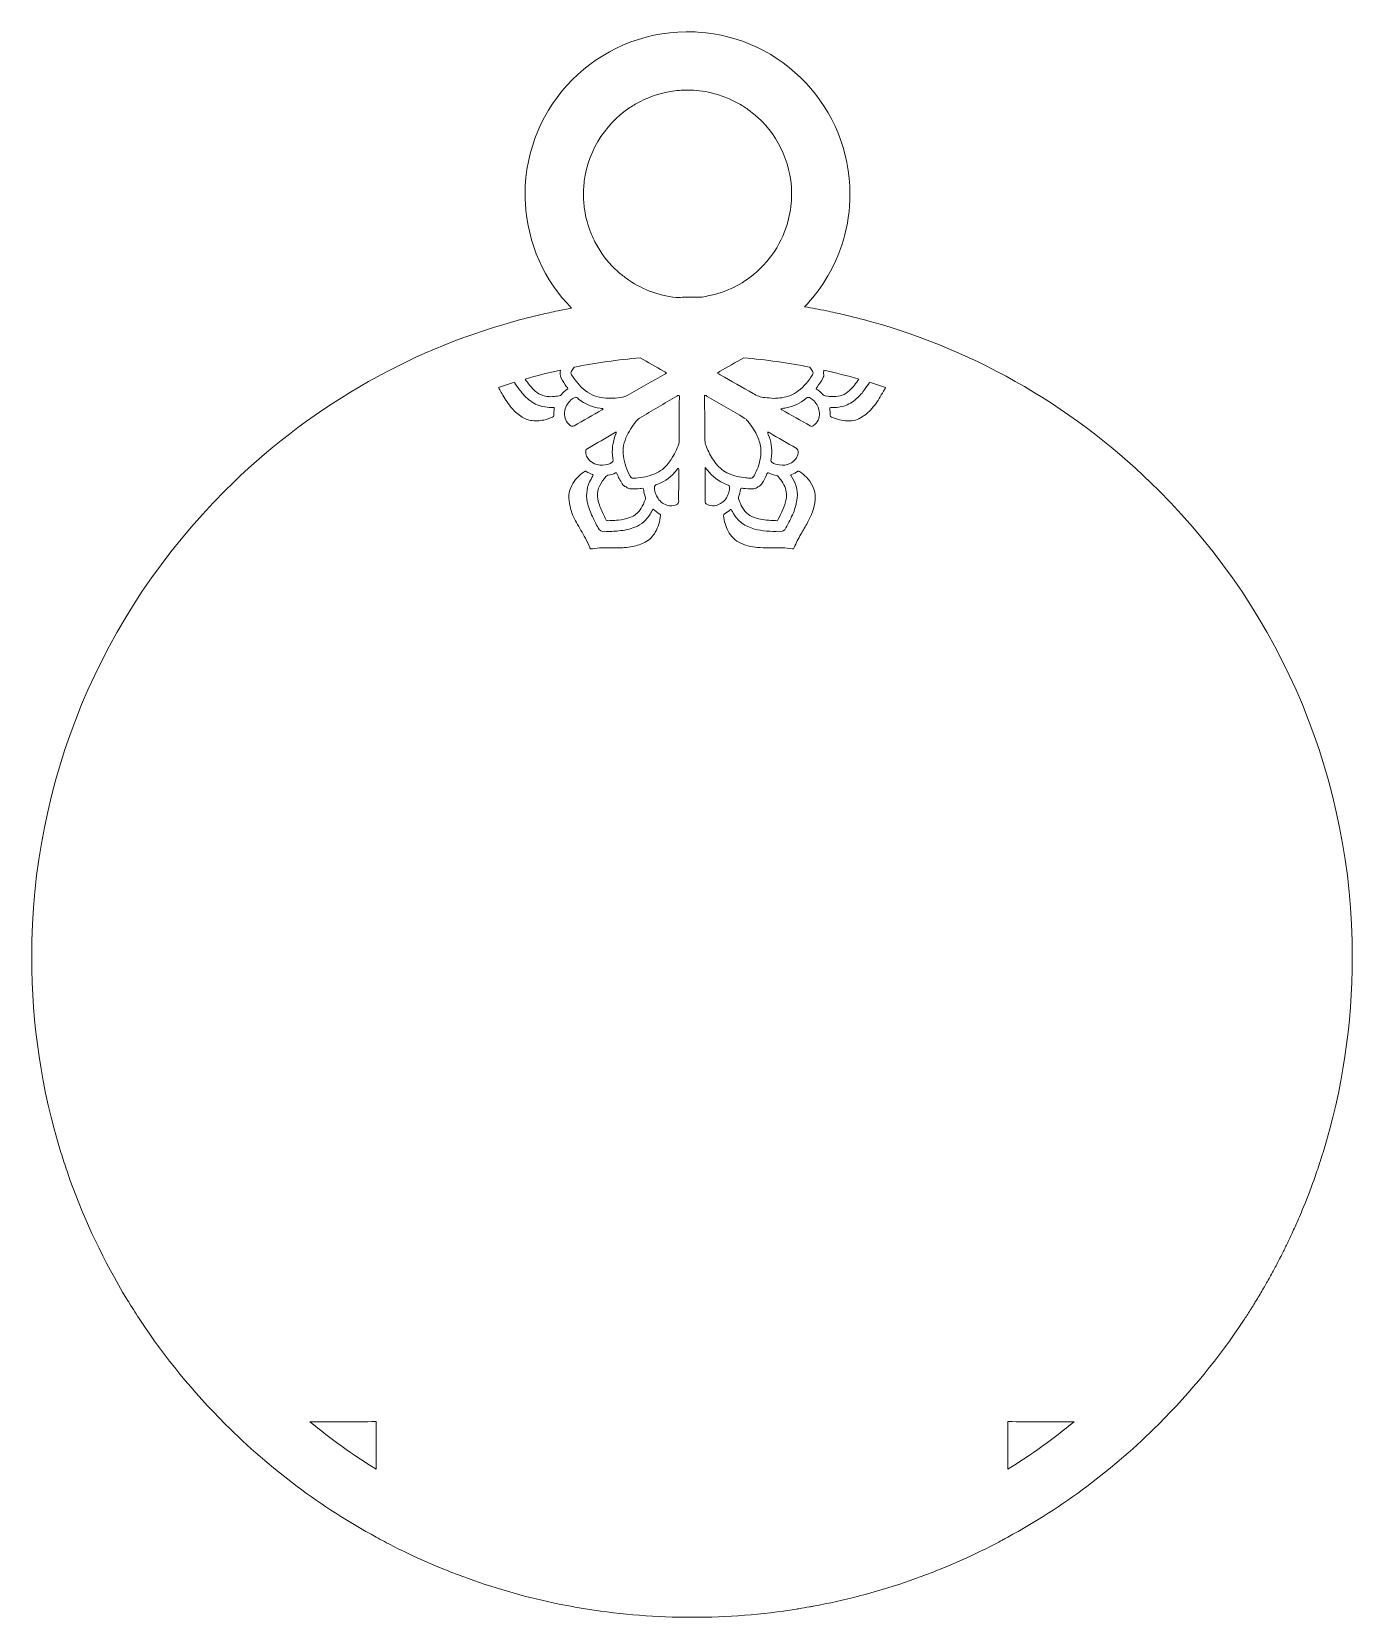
# Model space of a CAD drawing. Header units: centimetres. Extents: x 2 to 11.9, y -16 to -4.
import ezdxf

# ---------------------------------------------------------------- set-up
doc = ezdxf.new("R2010")
doc.units = ezdxf.units.CM
doc.header["$MEASUREMENT"] = 0
doc.layers.add('Layer 1', color=7, linetype='Continuous')

msp = doc.modelspace()

# ---------------------------------------------------------------- linework, layer by layer
at = {"layer": 'Layer 1', "lineweight": 0}
for points, knots in [([(11.95, -11.006), (11.95, -9.68), (11.433, -8.433), (10.495, -7.496), (9.882, -6.882), (9.137, -6.449), (8.324, -6.223), (8.258, -6.205), (8.191, -6.188), (8.124, -6.172), (8.082, -6.162), (8.039, -6.153), (7.996, -6.144), (7.941, -6.133), (7.887, -6.122), (7.832, -6.113), (7.89, -6.053), (7.941, -5.988), (7.985, -5.917), (8.104, -5.728), (8.173, -5.504), (8.173, -5.266), (8.173, -4.618), (7.666, -4.087), (7.029, -4.047), (7.003, -4.045), (6.978, -4.044), (6.951, -4.044), (6.948, -4.044), (6.945, -4.044), (6.942, -4.045), (6.273, -4.05), (5.73, -4.595), (5.73, -5.266), (5.73, -5.287), (5.731, -5.309), (5.732, -5.331), (5.748, -5.639), (5.876, -5.917), (6.08, -6.124), (6.045, -6.13), (6.01, -6.137), (5.975, -6.144), (5.933, -6.153), (5.89, -6.162), (5.848, -6.172), (5.78, -6.188), (5.712, -6.205), (5.645, -6.224), (4.832, -6.45), (4.087, -6.883), (3.475, -7.496), (2.537, -8.433), (2.02, -9.68), (2.02, -11.006), (2.02, -11.511), (2.095, -12.005), (2.24, -12.475), (2.255, -12.522), (2.27, -12.569), (2.286, -12.615), (2.293, -12.637), (2.301, -12.658), (2.308, -12.68), (2.42, -12.992), (2.563, -13.293), (2.736, -13.578), (2.742, -13.587), (2.748, -13.597), (2.754, -13.606), (2.781, -13.651), (2.809, -13.695), (2.838, -13.739), (3.022, -14.016), (3.234, -14.276), (3.475, -14.517), (3.816, -14.858), (4.198, -15.143), (4.61, -15.368), (4.652, -15.391), (4.694, -15.413), (4.737, -15.435), (5.157, -15.649), (5.606, -15.801), (6.073, -15.888), (6.115, -15.895), (6.158, -15.903), (6.2, -15.909), (6.457, -15.95), (6.72, -15.971), (6.985, -15.971), (7.25, -15.971), (7.513, -15.95), (7.77, -15.909), (7.77, -15.909), (7.77, -15.909), (7.77, -15.909), (7.776, -15.908), (7.782, -15.907), (7.788, -15.906), (7.815, -15.902), (7.842, -15.897), (7.869, -15.892), (7.879, -15.891), (7.888, -15.889), (7.897, -15.888), (7.897, -15.888), (7.897, -15.887), (7.897, -15.887), (8.364, -15.801), (8.813, -15.649), (9.233, -15.435), (9.233, -15.435), (9.233, -15.435), (9.233, -15.435), (9.259, -15.422), (9.286, -15.408), (9.312, -15.394), (9.321, -15.389), (9.33, -15.384), (9.339, -15.379), (9.346, -15.376), (9.353, -15.372), (9.36, -15.368), (9.36, -15.368), (9.36, -15.368), (9.36, -15.368), (9.772, -15.143), (10.154, -14.858), (10.495, -14.517), (10.736, -14.276), (10.948, -14.016), (11.132, -13.739), (11.132, -13.739), (11.132, -13.739), (11.132, -13.739), (11.149, -13.713), (11.166, -13.687), (11.182, -13.661), (11.185, -13.657), (11.187, -13.653), (11.19, -13.649), (11.199, -13.635), (11.208, -13.621), (11.216, -13.606), (11.216, -13.606), (11.216, -13.606), (11.216, -13.606), (11.222, -13.597), (11.228, -13.587), (11.234, -13.578), (11.234, -13.578), (11.234, -13.578), (11.234, -13.578), (11.234, -13.577), (11.235, -13.575), (11.236, -13.574), (11.254, -13.545), (11.271, -13.515), (11.289, -13.485), (11.292, -13.478), (11.296, -13.472), (11.299, -13.466), (11.316, -13.438), (11.332, -13.409), (11.348, -13.38), (11.352, -13.372), (11.356, -13.365), (11.36, -13.357), (11.375, -13.33), (11.389, -13.302), (11.403, -13.275), (11.408, -13.265), (11.413, -13.256), (11.418, -13.246), (11.431, -13.221), (11.443, -13.196), (11.455, -13.171), (11.461, -13.159), (11.467, -13.147), (11.473, -13.134), (11.483, -13.113), (11.493, -13.091), (11.503, -13.069), (11.511, -13.053), (11.518, -13.037), (11.525, -13.021), (11.532, -13.006), (11.539, -12.99), (11.545, -12.974), (11.555, -12.952), (11.565, -12.93), (11.574, -12.907), (11.574, -12.907), (11.574, -12.907), (11.574, -12.907), (11.605, -12.832), (11.635, -12.756), (11.662, -12.68), (11.662, -12.68), (11.662, -12.679), (11.662, -12.679), (11.67, -12.658), (11.677, -12.637), (11.684, -12.615), (11.684, -12.615), (11.684, -12.615), (11.684, -12.615), (11.687, -12.608), (11.689, -12.6), (11.692, -12.592), (11.703, -12.56), (11.713, -12.528), (11.723, -12.495), (11.725, -12.489), (11.728, -12.482), (11.73, -12.475), (11.73, -12.475), (11.73, -12.475), (11.73, -12.475), (11.874, -12.005), (11.95, -11.511), (11.95, -11.006)], [0, 0, 0, 0, 1, 1, 1, 2, 2, 2, 3, 3, 3, 4, 4, 4, 5, 5, 5, 6, 6, 6, 7, 7, 7, 8, 8, 8, 9, 9, 9, 10, 10, 10, 11, 11, 11, 12, 12, 12, 13, 13, 13, 14, 14, 14, 15, 15, 15, 16, 16, 16, 17, 17, 17, 18, 18, 18, 19, 19, 19, 20, 20, 20, 21, 21, 21, 22, 22, 22, 23, 23, 23, 24, 24, 24, 25, 25, 25, 26, 26, 26, 27, 27, 27, 28, 28, 28, 29, 29, 29, 30, 30, 30, 31, 31, 31, 32, 32, 32, 33, 33, 33, 34, 34, 34, 35, 35, 35, 36, 36, 36, 37, 37, 37, 38, 38, 38, 39, 39, 39, 40, 40, 40, 41, 41, 41, 42, 42, 42, 43, 43, 43, 44, 44, 44, 45, 45, 45, 46, 46, 46, 47, 47, 47, 48, 48, 48, 49, 49, 49, 50, 50, 50, 51, 51, 51, 52, 52, 52, 53, 53, 53, 54, 54, 54, 55, 55, 55, 56, 56, 56, 57, 57, 57, 58, 58, 58, 59, 59, 59, 60, 60, 60, 61, 61, 61, 62, 62, 62, 63, 63, 63, 64, 64, 64, 65, 65, 65, 66, 66, 66, 67, 67, 67, 68, 68, 68, 69, 69, 69, 70, 70, 70, 71, 71, 71, 72, 72, 72, 73, 73, 73, 74, 74, 74, 74]), ([(6.171, -5.215), (6.187, -4.965), (6.321, -4.746), (6.518, -4.615), (6.543, -4.598), (6.57, -4.582), (6.598, -4.568), (6.668, -4.532), (6.745, -4.507), (6.825, -4.494), (6.866, -4.487), (6.909, -4.483), (6.951, -4.483), (7.013, -4.483), (7.073, -4.49), (7.13, -4.504), (7.205, -4.521), (7.275, -4.55), (7.34, -4.587), (7.366, -4.602), (7.391, -4.618), (7.415, -4.636), (7.594, -4.768), (7.714, -4.974), (7.732, -5.208), (7.733, -5.227), (7.734, -5.246), (7.734, -5.266), (7.734, -5.273), (7.733, -5.281), (7.733, -5.289), (7.731, -5.353), (7.722, -5.415), (7.706, -5.474), (7.696, -5.511), (7.683, -5.547), (7.667, -5.582), (7.632, -5.662), (7.583, -5.736), (7.523, -5.8), (7.504, -5.821), (7.484, -5.841), (7.462, -5.859), (7.362, -5.945), (7.24, -6.006), (7.104, -6.032), (7.084, -6.037), (7.064, -6.04), (7.043, -6.042), (7.024, -6.042), (7.005, -6.041), (6.985, -6.041), (6.947, -6.041), (6.909, -6.042), (6.871, -6.043), (6.871, -6.043), (6.866, -6.043), (6.866, -6.043), (6.725, -6.028), (6.598, -5.977), (6.491, -5.899), (6.468, -5.883), (6.446, -5.865), (6.425, -5.846), (6.366, -5.793), (6.316, -5.731), (6.276, -5.663), (6.256, -5.63), (6.239, -5.594), (6.225, -5.557), (6.202, -5.501), (6.186, -5.442), (6.177, -5.38), (6.172, -5.343), (6.169, -5.304), (6.169, -5.266), (6.169, -5.248), (6.17, -5.231), (6.171, -5.215)], [0, 0, 0, 0, 1, 1, 1, 2, 2, 2, 3, 3, 3, 4, 4, 4, 5, 5, 5, 6, 6, 6, 7, 7, 7, 8, 8, 8, 9, 9, 9, 10, 10, 10, 11, 11, 11, 12, 12, 12, 13, 13, 13, 14, 14, 14, 15, 15, 15, 16, 16, 16, 17, 17, 17, 18, 18, 18, 19, 19, 19, 20, 20, 20, 21, 21, 21, 22, 22, 22, 23, 23, 23, 24, 24, 24, 25, 25, 25, 26, 26, 26, 26]), ([(6.08, -6.598), (6.086, -6.588), (6.092, -6.577), (6.099, -6.568), (6.262, -6.535), (6.428, -6.512), (6.596, -6.497), (6.654, -6.531), (6.713, -6.564), (6.771, -6.597), (6.778, -6.601), (6.785, -6.605), (6.793, -6.61), (6.789, -6.617), (6.784, -6.618), (6.78, -6.62), (6.686, -6.674), (6.592, -6.727), (6.497, -6.781), (6.486, -6.788), (6.475, -6.792), (6.463, -6.793), (6.438, -6.796), (6.414, -6.8), (6.39, -6.801), (6.343, -6.803), (6.297, -6.799), (6.253, -6.783), (6.227, -6.774), (6.203, -6.76), (6.182, -6.743), (6.14, -6.71), (6.107, -6.67), (6.08, -6.626), (6.074, -6.616), (6.073, -6.608), (6.08, -6.598)], [0, 0, 0, 0, 1, 1, 1, 2, 2, 2, 3, 3, 3, 4, 4, 4, 5, 5, 5, 6, 6, 6, 7, 7, 7, 8, 8, 8, 9, 9, 9, 10, 10, 10, 11, 11, 11, 12, 12, 12, 12]), ([(7.871, -6.568), (7.877, -6.577), (7.884, -6.587), (7.89, -6.597), (7.897, -6.608), (7.896, -6.616), (7.89, -6.626), (7.861, -6.672), (7.827, -6.713), (7.784, -6.746), (7.748, -6.775), (7.705, -6.791), (7.66, -6.797), (7.64, -6.8), (7.619, -6.801), (7.598, -6.802), (7.577, -6.801), (7.555, -6.797), (7.532, -6.796), (7.5, -6.795), (7.473, -6.782), (7.445, -6.766), (7.363, -6.718), (7.28, -6.672), (7.197, -6.625), (7.191, -6.621), (7.186, -6.618), (7.18, -6.615), (7.177, -6.613), (7.178, -6.609), (7.181, -6.608), (7.184, -6.605), (7.188, -6.603), (7.192, -6.601), (7.253, -6.566), (7.313, -6.532), (7.374, -6.497), (7.542, -6.512), (7.708, -6.535), (7.871, -6.568)], [0, 0, 0, 0, 1, 1, 1, 2, 2, 2, 3, 3, 3, 4, 4, 4, 5, 5, 5, 6, 6, 6, 7, 7, 7, 8, 8, 8, 9, 9, 9, 10, 10, 10, 11, 11, 11, 12, 12, 12, 13, 13, 13, 13]), ([(5.996, -6.59), (5.993, -6.61), (5.991, -6.631), (6.002, -6.651), (6.013, -6.674), (6.028, -6.694), (6.042, -6.715), (6.046, -6.719), (6.051, -6.723), (6.051, -6.73), (6.05, -6.731), (6.048, -6.733), (6.047, -6.734), (6.03, -6.744), (6.015, -6.757), (6.003, -6.773), (5.999, -6.778), (5.994, -6.782), (5.987, -6.783), (5.953, -6.788), (5.919, -6.793), (5.884, -6.786), (5.855, -6.78), (5.829, -6.768), (5.807, -6.748), (5.792, -6.735), (5.778, -6.721), (5.765, -6.705), (5.753, -6.689), (5.742, -6.674), (5.731, -6.657), (5.818, -6.632), (5.907, -6.609), (5.996, -6.59)], [0, 0, 0, 0, 1, 1, 1, 2, 2, 2, 3, 3, 3, 4, 4, 4, 5, 5, 5, 6, 6, 6, 7, 7, 7, 8, 8, 8, 9, 9, 9, 10, 10, 10, 11, 11, 11, 11]), ([(7.926, -6.717), (7.941, -6.696), (7.955, -6.675), (7.968, -6.653), (7.974, -6.641), (7.979, -6.629), (7.975, -6.616), (7.974, -6.613), (7.974, -6.609), (7.975, -6.605), (7.977, -6.6), (7.977, -6.595), (7.976, -6.59), (8.064, -6.61), (8.152, -6.632), (8.239, -6.657), (8.219, -6.688), (8.197, -6.717), (8.17, -6.743), (8.136, -6.775), (8.096, -6.79), (8.05, -6.789), (8.029, -6.789), (8.008, -6.786), (7.987, -6.784), (7.981, -6.783), (7.974, -6.781), (7.97, -6.776), (7.955, -6.758), (7.938, -6.743), (7.919, -6.73), (7.919, -6.724), (7.923, -6.721), (7.926, -6.717)], [0, 0, 0, 0, 1, 1, 1, 2, 2, 2, 3, 3, 3, 4, 4, 4, 5, 5, 5, 6, 6, 6, 7, 7, 7, 8, 8, 8, 9, 9, 9, 10, 10, 10, 11, 11, 11, 11]), ([(5.65, -6.682), (5.662, -6.7), (5.674, -6.719), (5.688, -6.737), (5.712, -6.769), (5.738, -6.798), (5.77, -6.822), (5.803, -6.847), (5.839, -6.861), (5.879, -6.867), (5.9, -6.871), (5.921, -6.87), (5.942, -6.87), (5.948, -6.87), (5.95, -6.872), (5.949, -6.878), (5.947, -6.896), (5.944, -6.914), (5.945, -6.932), (5.946, -6.938), (5.942, -6.941), (5.937, -6.943), (5.915, -6.952), (5.894, -6.96), (5.871, -6.965), (5.838, -6.971), (5.804, -6.974), (5.77, -6.968), (5.748, -6.964), (5.728, -6.955), (5.708, -6.943), (5.679, -6.926), (5.654, -6.903), (5.631, -6.877), (5.605, -6.847), (5.582, -6.813), (5.562, -6.778), (5.555, -6.765), (5.547, -6.751), (5.54, -6.738), (5.536, -6.732), (5.533, -6.727), (5.53, -6.721), (5.569, -6.707), (5.609, -6.694), (5.65, -6.682)], [0, 0, 0, 0, 1, 1, 1, 2, 2, 2, 3, 3, 3, 4, 4, 4, 5, 5, 5, 6, 6, 6, 7, 7, 7, 8, 8, 8, 9, 9, 9, 10, 10, 10, 11, 11, 11, 12, 12, 12, 13, 13, 13, 14, 14, 14, 15, 15, 15, 15]), ([(6.106, -6.795), (6.111, -6.793), (6.115, -6.793), (6.118, -6.796), (6.123, -6.8), (6.128, -6.803), (6.132, -6.807), (6.18, -6.845), (6.235, -6.868), (6.295, -6.876), (6.301, -6.877), (6.307, -6.878), (6.312, -6.879), (6.314, -6.88), (6.315, -6.881), (6.316, -6.882), (6.315, -6.885), (6.311, -6.887), (6.309, -6.889), (6.238, -6.929), (6.168, -6.968), (6.098, -7.009), (6.088, -7.014), (6.081, -7.013), (6.072, -7.008), (6.038, -6.983), (6.024, -6.949), (6.027, -6.908), (6.03, -6.87), (6.049, -6.84), (6.075, -6.814), (6.084, -6.805), (6.095, -6.799), (6.106, -6.795)], [0, 0, 0, 0, 1, 1, 1, 2, 2, 2, 3, 3, 3, 4, 4, 4, 5, 5, 5, 6, 6, 6, 7, 7, 7, 8, 8, 8, 9, 9, 9, 10, 10, 10, 11, 11, 11, 11]), ([(6.886, -7.143), (6.87, -7.184), (6.853, -7.225), (6.828, -7.261), (6.818, -7.275), (6.809, -7.289), (6.798, -7.301), (6.769, -7.336), (6.732, -7.361), (6.689, -7.376), (6.642, -7.393), (6.594, -7.401), (6.544, -7.402), (6.532, -7.402), (6.526, -7.398), (6.52, -7.388), (6.494, -7.341), (6.476, -7.291), (6.469, -7.237), (6.461, -7.182), (6.473, -7.13), (6.497, -7.08), (6.518, -7.037), (6.545, -6.999), (6.575, -6.963), (6.579, -6.958), (6.585, -6.954), (6.59, -6.951), (6.684, -6.896), (6.778, -6.84), (6.872, -6.785), (6.877, -6.783), (6.881, -6.778), (6.888, -6.78), (6.891, -6.785), (6.89, -6.791), (6.89, -6.796), (6.889, -6.905), (6.889, -7.013), (6.889, -7.122), (6.889, -7.129), (6.888, -7.136), (6.886, -7.143)], [0, 0, 0, 0, 1, 1, 1, 2, 2, 2, 3, 3, 3, 4, 4, 4, 5, 5, 5, 6, 6, 6, 7, 7, 7, 8, 8, 8, 9, 9, 9, 10, 10, 10, 11, 11, 11, 12, 12, 12, 13, 13, 13, 14, 14, 14, 14]), ([(7.499, -7.25), (7.492, -7.298), (7.475, -7.342), (7.452, -7.384), (7.45, -7.387), (7.448, -7.39), (7.446, -7.393), (7.443, -7.399), (7.439, -7.402), (7.432, -7.402), (7.418, -7.401), (7.403, -7.402), (7.389, -7.4), (7.345, -7.396), (7.302, -7.386), (7.262, -7.368), (7.224, -7.352), (7.193, -7.327), (7.167, -7.295), (7.141, -7.263), (7.121, -7.229), (7.104, -7.191), (7.082, -7.139), (7.082, -7.139), (7.082, -7.083), (7.081, -6.99), (7.08, -6.897), (7.08, -6.804), (7.08, -6.796), (7.08, -6.788), (7.08, -6.779), (7.09, -6.779), (7.095, -6.784), (7.1, -6.787), (7.193, -6.841), (7.286, -6.896), (7.378, -6.95), (7.385, -6.954), (7.391, -6.957), (7.395, -6.963), (7.425, -6.999), (7.452, -7.036), (7.472, -7.078), (7.487, -7.109), (7.498, -7.141), (7.502, -7.175), (7.506, -7.2), (7.503, -7.225), (7.499, -7.25)], [0, 0, 0, 0, 1, 1, 1, 2, 2, 2, 3, 3, 3, 4, 4, 4, 5, 5, 5, 6, 6, 6, 7, 7, 7, 8, 8, 8, 9, 9, 9, 10, 10, 10, 11, 11, 11, 12, 12, 12, 13, 13, 13, 14, 14, 14, 15, 15, 15, 16, 16, 16, 16]), ([(7.942, -6.898), (7.948, -6.938), (7.939, -6.973), (7.908, -7), (7.904, -7.003), (7.899, -7.006), (7.896, -7.009), (7.888, -7.014), (7.882, -7.014), (7.874, -7.009), (7.803, -6.969), (7.732, -6.929), (7.661, -6.888), (7.659, -6.887), (7.657, -6.885), (7.652, -6.882), (7.667, -6.876), (7.681, -6.876), (7.693, -6.874), (7.749, -6.862), (7.799, -6.84), (7.842, -6.803), (7.854, -6.792), (7.864, -6.793), (7.876, -6.801), (7.886, -6.807), (7.896, -6.813), (7.903, -6.822), (7.922, -6.845), (7.937, -6.869), (7.942, -6.898)], [0, 0, 0, 0, 1, 1, 1, 2, 2, 2, 3, 3, 3, 4, 4, 4, 5, 5, 5, 6, 6, 6, 7, 7, 7, 8, 8, 8, 9, 9, 9, 10, 10, 10, 10]), ([(8.32, -6.682), (8.36, -6.694), (8.401, -6.707), (8.44, -6.721), (8.435, -6.73), (8.43, -6.739), (8.425, -6.748), (8.414, -6.767), (8.403, -6.786), (8.392, -6.804), (8.371, -6.84), (8.345, -6.872), (8.316, -6.901), (8.3, -6.916), (8.283, -6.93), (8.265, -6.941), (8.232, -6.963), (8.196, -6.973), (8.156, -6.971), (8.114, -6.971), (8.073, -6.96), (8.035, -6.943), (8.028, -6.941), (8.024, -6.937), (8.025, -6.929), (8.026, -6.912), (8.023, -6.896), (8.021, -6.879), (8.02, -6.872), (8.022, -6.871), (8.029, -6.87), (8.037, -6.87), (8.045, -6.87), (8.053, -6.87), (8.078, -6.871), (8.102, -6.866), (8.126, -6.86), (8.163, -6.849), (8.194, -6.83), (8.222, -6.804), (8.246, -6.783), (8.267, -6.76), (8.284, -6.734), (8.296, -6.717), (8.308, -6.699), (8.32, -6.682)], [0, 0, 0, 0, 1, 1, 1, 2, 2, 2, 3, 3, 3, 4, 4, 4, 5, 5, 5, 6, 6, 6, 7, 7, 7, 8, 8, 8, 9, 9, 9, 10, 10, 10, 11, 11, 11, 12, 12, 12, 13, 13, 13, 14, 14, 14, 15, 15, 15, 15]), ([(6.411, -7.075), (6.388, -7.133), (6.38, -7.192), (6.39, -7.253), (6.393, -7.277), (6.392, -7.281), (6.37, -7.292), (6.323, -7.313), (6.259, -7.312), (6.215, -7.269), (6.195, -7.249), (6.185, -7.225), (6.186, -7.197), (6.186, -7.191), (6.188, -7.187), (6.193, -7.184), (6.196, -7.182), (6.199, -7.181), (6.202, -7.179), (6.269, -7.14), (6.335, -7.101), (6.402, -7.062), (6.406, -7.059), (6.41, -7.057), (6.416, -7.053), (6.417, -7.064), (6.413, -7.069), (6.411, -7.075)], [0, 0, 0, 0, 1, 1, 1, 2, 2, 2, 3, 3, 3, 4, 4, 4, 5, 5, 5, 6, 6, 6, 7, 7, 7, 8, 8, 8, 9, 9, 9, 9]), ([(7.558, -7.073), (7.556, -7.068), (7.552, -7.063), (7.554, -7.054), (7.56, -7.057), (7.564, -7.059), (7.569, -7.062), (7.635, -7.1), (7.7, -7.14), (7.767, -7.177), (7.782, -7.186), (7.786, -7.197), (7.784, -7.212), (7.778, -7.251), (7.755, -7.276), (7.721, -7.293), (7.696, -7.305), (7.669, -7.307), (7.641, -7.303), (7.622, -7.3), (7.603, -7.296), (7.587, -7.284), (7.58, -7.279), (7.577, -7.274), (7.579, -7.266), (7.581, -7.256), (7.582, -7.246), (7.583, -7.235), (7.588, -7.179), (7.58, -7.125), (7.558, -7.073)], [0, 0, 0, 0, 1, 1, 1, 2, 2, 2, 3, 3, 3, 4, 4, 4, 5, 5, 5, 6, 6, 6, 7, 7, 7, 8, 8, 8, 9, 9, 9, 10, 10, 10, 10]), ([(6.19, -7.353), (6.205, -7.362), (6.221, -7.369), (6.237, -7.375), (6.242, -7.377), (6.243, -7.38), (6.24, -7.385), (6.235, -7.393), (6.23, -7.401), (6.226, -7.409), (6.195, -7.463), (6.186, -7.52), (6.198, -7.581), (6.206, -7.619), (6.219, -7.656), (6.236, -7.691), (6.25, -7.72), (6.264, -7.748), (6.279, -7.776), (6.289, -7.796), (6.306, -7.806), (6.328, -7.805), (6.364, -7.804), (6.399, -7.802), (6.434, -7.799), (6.476, -7.795), (6.517, -7.787), (6.556, -7.771), (6.606, -7.751), (6.643, -7.717), (6.671, -7.672), (6.678, -7.661), (6.684, -7.65), (6.692, -7.636), (6.709, -7.65), (6.725, -7.663), (6.743, -7.672), (6.747, -7.674), (6.749, -7.677), (6.749, -7.682), (6.743, -7.727), (6.732, -7.77), (6.709, -7.809), (6.691, -7.841), (6.666, -7.866), (6.634, -7.883), (6.604, -7.9), (6.571, -7.91), (6.537, -7.917), (6.498, -7.925), (6.459, -7.927), (6.42, -7.927), (6.382, -7.926), (6.344, -7.926), (6.305, -7.927), (6.283, -7.927), (6.261, -7.93), (6.239, -7.933), (6.236, -7.933), (6.233, -7.934), (6.23, -7.934), (6.222, -7.935), (6.22, -7.934), (6.217, -7.926), (6.207, -7.901), (6.197, -7.877), (6.183, -7.853), (6.161, -7.814), (6.139, -7.776), (6.116, -7.737), (6.094, -7.699), (6.078, -7.657), (6.068, -7.615), (6.061, -7.587), (6.058, -7.559), (6.06, -7.531), (6.061, -7.504), (6.069, -7.48), (6.081, -7.457), (6.104, -7.415), (6.135, -7.381), (6.173, -7.354), (6.179, -7.35), (6.184, -7.348), (6.19, -7.353)], [0, 0, 0, 0, 1, 1, 1, 2, 2, 2, 3, 3, 3, 4, 4, 4, 5, 5, 5, 6, 6, 6, 7, 7, 7, 8, 8, 8, 9, 9, 9, 10, 10, 10, 11, 11, 11, 12, 12, 12, 13, 13, 13, 14, 14, 14, 15, 15, 15, 16, 16, 16, 17, 17, 17, 18, 18, 18, 19, 19, 19, 20, 20, 20, 21, 21, 21, 22, 22, 22, 23, 23, 23, 24, 24, 24, 25, 25, 25, 26, 26, 26, 27, 27, 27, 28, 28, 28, 28]), ([(6.42, -7.367), (6.426, -7.38), (6.432, -7.393), (6.438, -7.406), (6.445, -7.419), (6.453, -7.433), (6.46, -7.446), (6.465, -7.454), (6.472, -7.461), (6.481, -7.464), (6.487, -7.466), (6.493, -7.47), (6.498, -7.474), (6.506, -7.48), (6.516, -7.483), (6.526, -7.483), (6.549, -7.483), (6.572, -7.483), (6.595, -7.48), (6.598, -7.48), (6.601, -7.479), (6.604, -7.479), (6.621, -7.478), (6.621, -7.477), (6.622, -7.494), (6.624, -7.51), (6.627, -7.527), (6.634, -7.542), (6.637, -7.55), (6.637, -7.557), (6.633, -7.565), (6.624, -7.587), (6.615, -7.609), (6.603, -7.629), (6.582, -7.663), (6.554, -7.686), (6.517, -7.699), (6.489, -7.709), (6.46, -7.715), (6.431, -7.718), (6.413, -7.719), (6.395, -7.721), (6.381, -7.722), (6.335, -7.721), (6.347, -7.73), (6.327, -7.692), (6.312, -7.663), (6.299, -7.635), (6.289, -7.604), (6.282, -7.585), (6.277, -7.564), (6.274, -7.543), (6.271, -7.513), (6.278, -7.484), (6.292, -7.457), (6.303, -7.434), (6.319, -7.412), (6.336, -7.391), (6.341, -7.386), (6.346, -7.383), (6.353, -7.381), (6.373, -7.378), (6.392, -7.372), (6.41, -7.363), (6.415, -7.36), (6.418, -7.362), (6.42, -7.367)], [0, 0, 0, 0, 1, 1, 1, 2, 2, 2, 3, 3, 3, 4, 4, 4, 5, 5, 5, 6, 6, 6, 7, 7, 7, 8, 8, 8, 9, 9, 9, 10, 10, 10, 11, 11, 11, 12, 12, 12, 13, 13, 13, 14, 14, 14, 15, 15, 15, 16, 16, 16, 17, 17, 17, 18, 18, 18, 19, 19, 19, 20, 20, 20, 21, 21, 21, 22, 22, 22, 22]), ([(6.886, -7.46), (6.886, -7.46), (6.885, -7.46), (6.885, -7.46), (6.885, -7.499), (6.884, -7.538), (6.885, -7.577), (6.885, -7.589), (6.881, -7.596), (6.87, -7.601), (6.847, -7.611), (6.822, -7.614), (6.797, -7.606), (6.764, -7.595), (6.739, -7.574), (6.723, -7.544), (6.717, -7.533), (6.713, -7.522), (6.708, -7.51), (6.703, -7.496), (6.702, -7.481), (6.704, -7.465), (6.705, -7.459), (6.708, -7.455), (6.714, -7.453), (6.719, -7.451), (6.724, -7.449), (6.729, -7.448), (6.786, -7.425), (6.832, -7.389), (6.871, -7.341), (6.874, -7.336), (6.877, -7.327), (6.884, -7.33), (6.889, -7.332), (6.886, -7.34), (6.886, -7.346), (6.886, -7.384), (6.886, -7.422), (6.886, -7.46)], [0, 0, 0, 0, 1, 1, 1, 2, 2, 2, 3, 3, 3, 4, 4, 4, 5, 5, 5, 6, 6, 6, 7, 7, 7, 8, 8, 8, 9, 9, 9, 10, 10, 10, 11, 11, 11, 12, 12, 12, 13, 13, 13, 13]), ([(7.085, -7.323), (7.091, -7.331), (7.095, -7.335), (7.099, -7.34), (7.137, -7.389), (7.185, -7.426), (7.244, -7.449), (7.267, -7.457), (7.267, -7.458), (7.267, -7.483), (7.266, -7.491), (7.265, -7.499), (7.263, -7.507), (7.253, -7.537), (7.24, -7.564), (7.214, -7.584), (7.196, -7.598), (7.176, -7.608), (7.153, -7.61), (7.134, -7.612), (7.115, -7.609), (7.097, -7.599), (7.088, -7.595), (7.084, -7.589), (7.085, -7.579), (7.085, -7.55), (7.084, -7.521), (7.084, -7.492), (7.084, -7.441), (7.084, -7.39), (7.084, -7.338), (7.084, -7.335), (7.084, -7.331), (7.085, -7.323)], [0, 0, 0, 0, 1, 1, 1, 2, 2, 2, 3, 3, 3, 4, 4, 4, 5, 5, 5, 6, 6, 6, 7, 7, 7, 8, 8, 8, 9, 9, 9, 10, 10, 10, 11, 11, 11, 11]), ([(7.23, -7.67), (7.246, -7.662), (7.26, -7.651), (7.274, -7.639), (7.275, -7.639), (7.277, -7.639), (7.279, -7.638), (7.285, -7.644), (7.287, -7.652), (7.291, -7.658), (7.308, -7.69), (7.331, -7.718), (7.36, -7.74), (7.389, -7.762), (7.421, -7.775), (7.456, -7.785), (7.485, -7.793), (7.515, -7.797), (7.545, -7.8), (7.577, -7.802), (7.609, -7.803), (7.641, -7.805), (7.663, -7.806), (7.681, -7.797), (7.691, -7.777), (7.71, -7.739), (7.731, -7.702), (7.747, -7.663), (7.761, -7.627), (7.772, -7.59), (7.776, -7.552), (7.78, -7.521), (7.776, -7.491), (7.767, -7.462), (7.759, -7.436), (7.747, -7.412), (7.733, -7.39), (7.731, -7.387), (7.73, -7.385), (7.729, -7.382), (7.727, -7.379), (7.729, -7.376), (7.732, -7.375), (7.749, -7.369), (7.766, -7.362), (7.782, -7.351), (7.786, -7.348), (7.79, -7.349), (7.794, -7.352), (7.812, -7.365), (7.829, -7.379), (7.845, -7.396), (7.863, -7.415), (7.878, -7.436), (7.89, -7.459), (7.908, -7.492), (7.914, -7.528), (7.91, -7.566), (7.905, -7.628), (7.883, -7.684), (7.853, -7.737), (7.838, -7.766), (7.821, -7.795), (7.804, -7.823), (7.784, -7.856), (7.767, -7.889), (7.754, -7.924), (7.75, -7.933), (7.748, -7.936), (7.738, -7.934), (7.688, -7.925), (7.638, -7.926), (7.589, -7.926), (7.558, -7.926), (7.528, -7.927), (7.497, -7.925), (7.448, -7.922), (7.399, -7.913), (7.353, -7.892), (7.31, -7.872), (7.277, -7.842), (7.256, -7.8), (7.238, -7.764), (7.227, -7.726), (7.222, -7.686), (7.222, -7.679), (7.223, -7.674), (7.23, -7.67)], [0, 0, 0, 0, 1, 1, 1, 2, 2, 2, 3, 3, 3, 4, 4, 4, 5, 5, 5, 6, 6, 6, 7, 7, 7, 8, 8, 8, 9, 9, 9, 10, 10, 10, 11, 11, 11, 12, 12, 12, 13, 13, 13, 14, 14, 14, 15, 15, 15, 16, 16, 16, 17, 17, 17, 18, 18, 18, 19, 19, 19, 20, 20, 20, 21, 21, 21, 22, 22, 22, 23, 23, 23, 24, 24, 24, 25, 25, 25, 26, 26, 26, 27, 27, 27, 28, 28, 28, 29, 29, 29, 29]), ([(7.559, -7.362), (7.562, -7.363), (7.566, -7.365), (7.569, -7.367), (7.581, -7.373), (7.594, -7.376), (7.608, -7.38), (7.632, -7.385), (7.625, -7.381), (7.641, -7.4), (7.654, -7.417), (7.666, -7.434), (7.676, -7.452), (7.694, -7.487), (7.701, -7.523), (7.693, -7.561), (7.688, -7.588), (7.679, -7.614), (7.668, -7.639), (7.657, -7.663), (7.645, -7.686), (7.634, -7.71), (7.63, -7.719), (7.625, -7.724), (7.614, -7.722), (7.607, -7.721), (7.6, -7.722), (7.593, -7.722), (7.551, -7.719), (7.509, -7.716), (7.469, -7.704), (7.421, -7.691), (7.386, -7.664), (7.363, -7.621), (7.353, -7.603), (7.344, -7.584), (7.337, -7.564), (7.334, -7.558), (7.333, -7.552), (7.335, -7.545), (7.343, -7.526), (7.348, -7.505), (7.349, -7.484), (7.349, -7.48), (7.352, -7.478), (7.356, -7.478), (7.361, -7.479), (7.366, -7.479), (7.371, -7.479), (7.394, -7.483), (7.417, -7.483), (7.44, -7.483), (7.453, -7.483), (7.465, -7.48), (7.475, -7.472), (7.477, -7.47), (7.48, -7.467), (7.484, -7.466), (7.498, -7.462), (7.506, -7.452), (7.513, -7.44), (7.526, -7.42), (7.535, -7.399), (7.545, -7.378), (7.547, -7.373), (7.549, -7.369), (7.552, -7.364), (7.553, -7.362), (7.556, -7.361), (7.559, -7.362)], [0, 0, 0, 0, 1, 1, 1, 2, 2, 2, 3, 3, 3, 4, 4, 4, 5, 5, 5, 6, 6, 6, 7, 7, 7, 8, 8, 8, 9, 9, 9, 10, 10, 10, 11, 11, 11, 12, 12, 12, 13, 13, 13, 14, 14, 14, 15, 15, 15, 16, 16, 16, 17, 17, 17, 18, 18, 18, 19, 19, 19, 20, 20, 20, 21, 21, 21, 22, 22, 22, 23, 23, 23, 23]), ([(4.61, -14.857), (4.435, -14.749), (4.269, -14.63), (4.112, -14.5), (4.278, -14.5), (4.444, -14.5), (4.61, -14.499), (4.61, -14.499), (4.61, -14.857), (4.61, -14.857)], [0, 0, 0, 0, 1, 1, 1, 2, 2, 2, 3, 3, 3, 3]), ([(9.36, -14.856), (9.36, -14.856), (9.36, -14.499), (9.36, -14.499), (9.526, -14.5), (9.692, -14.5), (9.858, -14.5), (9.858, -14.5), (9.859, -14.5), (9.859, -14.5), (9.701, -14.629), (9.535, -14.749), (9.36, -14.856)], [0, 0, 0, 0, 1, 1, 1, 2, 2, 2, 3, 3, 3, 4, 4, 4, 4])]:
    msp.add_open_spline(points, degree=3, knots=knots, dxfattribs=at)

doc.saveas('drawing.dxf')
